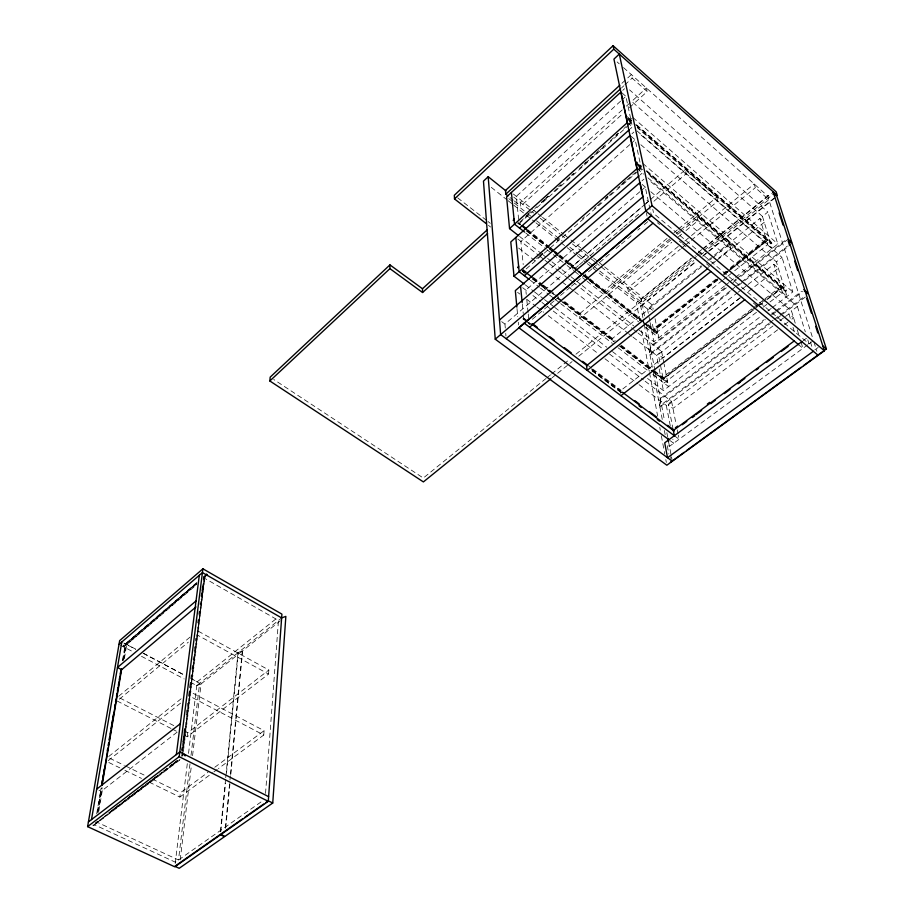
<?xml version="1.0" encoding="UTF-8"?>
<svg xmlns="http://www.w3.org/2000/svg" width="914" height="914" viewBox="0 0 914 914"><rect width="100%" height="100%" fill="white"/><g stroke="black" fill="none" stroke-linecap="round" stroke-linejoin="round"><path stroke-width="0.69" stroke-dasharray="4.57 3.43" d="M642.908 317.649L640.783 306.487L641.251 299.198L695.326 255.28M730.343 290.789L649.808 353.912L650.334 346.555L726.127 286.905M652.345 367.268L649.98 354.826L650.505 347.469L726.367 287.807M265.54 793.421L278.473 620.423L204.313 578.128L182.846 750.348M263.746 735.039L264.089 730.674L190.032 691.692L189.484 696.057L263.746 735.039L218.4 768.571M268.522 674.064L268.842 670.008L197.618 630.843L197.104 634.899L268.522 674.064L187.29 736.764L183.531 734.845M768.685 323.567L659.702 405.976L660.296 398.561L764.264 319.603M662.262 419.412L659.897 406.97L660.491 399.544L765.669 319.717M670.75 458.565L671.082 454.829M225.347 828.164L229.814 781.424M229.951 780.008L230.351 775.758M230.488 774.341L242.279 651.099L238.006 652.699L226.284 772.044M225.712 827.913L229.905 783.995M230.854 774.078L242.61 650.825L280.312 620.8M220.423 831.717L225.587 779.151M225.724 777.734L226.146 773.473M220.788 831.466L225.53 783.149M226.501 773.21L238.337 652.436L242.61 650.825M189.998 763.864L178.504 859.983L96.987 822.166M191.015 755.387L199.629 683.295L190.832 678.622M180.207 859.857L191.392 765.544M192.557 755.695L201.08 683.901L242.279 651.099M175.202 863.479L187.347 763.247M188.535 753.41L197.207 681.844L277.456 617.693M149.188 782.144L179.864 797.077L180.389 792.769L207.912 772.364M187.29 736.764L187.781 732.742L268.842 670.008M181.635 751.228L182.16 747.001M182.869 741.345L183.76 734.296M183.931 732.879L184.457 728.641M186.228 714.531L187.119 707.47M187.29 706.054L187.644 703.232M188.535 696.182L189.415 689.122M189.586 687.705L190.123 683.466M190.832 677.822L191.186 675M191.894 669.356L192.42 665.118M193.128 659.474L193.482 656.652M194.191 651.008L194.716 646.769M195.425 641.125L195.779 638.303M197.721 622.765L198.075 619.943M198.784 614.299L199.138 611.477M200.029 604.417L200.383 601.595M201.091 595.951L201.446 593.129M202.143 587.485L202.497 584.652M181.932 749.926L182.286 747.126M182.457 745.721L184.571 728.892M201.137 596.568L201.64 592.523M201.811 591.164L202.657 584.412M181.692 756.301L182.217 752.062M182.389 750.645L204.096 576.585L204.793 576.985L182.492 756.278M182.149 755.992L182.674 751.754M183.428 751.171L205.01 577.534L204.073 577.008M97.947 812.9L102.174 787.731M123.676 659.668L126.258 644.279L123.824 643.022M98.861 810.981L102.608 788.599M124.395 658.548L126.738 644.564L135.535 649.237M92.702 825.079L93.731 825.548L93.902 824.519L175.362 862.199L262.786 800.733M196.693 583.909L123.904 646.986L196.727 584.629M96.69 813.826L100.928 788.656M122.602 659.999L125.195 644.621L126.109 645.101M97.33 811.723L101.328 787.959M122.75 660.696L125.572 643.924L196.567 583.041M97.718 812.066L101.614 788.119M123.002 660.868L125.824 644.084M621.908 83.3L631.357 74.605L632.145 78.136L647.215 91.549L627.198 109.68M621.703 87.733L623.794 85.813M624.833 84.853L632.145 78.136M622.765 90.36L624.57 88.715M620.629 101.134L516.296 196.361L518.844 221.428M621.68 100.174L625.896 96.324L631.346 121.848L627.107 125.664M622.228 109.92L520.374 202.405L520.763 206.107L622.982 113.507M626.433 106.104L630.637 102.288M629.243 120.888L632.02 118.386M629.312 122.202L631.425 120.294L629.449 122.83M527.789 214.459L532.028 210.643M541.579 202.063L544.767 199.195M545.818 198.247L547.943 196.339M558.557 186.81L560.67 184.902M571.284 175.362L573.409 173.454M584.012 163.926L586.137 162.018M590.375 158.202L592.501 156.294M596.739 152.478L598.864 150.57M603.103 146.754L605.228 144.846M615.842 135.318L617.955 133.41M520.043 221.862L524.282 218.058M525.344 217.109L530.646 212.345M534.884 208.529L536.998 206.621M541.248 202.817L544.424 199.96M545.487 199.001L548.663 196.144M553.964 191.38L561.379 184.719M566.68 179.955L574.106 173.283M579.407 168.53L588.947 159.95M590.01 159.002L593.186 156.145M594.249 155.186L605.902 144.709M610.141 140.905L618.629 133.284M623.931 128.52L626.044 126.612M519.072 223.69L628.341 125.549M629.403 124.601L631.528 122.693L632.431 126.932L630.317 128.828M631.974 133.764L633.848 132.096M629.895 144.549L520.877 241.433L523.219 264.546M630.957 143.612L635.196 139.842L641.102 167.525L636.841 171.249M638.989 166.874L640.931 165.183M639.057 167.81L641.194 165.937L636.852 162.224M638.121 169.444L641.342 166.622M540.083 255.349L542.219 253.486M557.163 240.428L559.299 238.565M605.205 198.464L607.342 196.601M622.285 183.543L625.484 180.744M638.292 169.558L640.428 167.696L640.234 166.782M536.575 258.811L538.712 256.948M539.774 256.011L542.973 253.224M582.435 218.754L584.572 216.892M594.169 208.506L596.305 206.644M597.368 205.707L601.641 201.983M605.902 198.258L608.039 196.396M609.101 195.47L613.374 191.734M617.636 188.01L619.772 186.148M620.835 185.222L631.505 175.899M632.568 174.974L635.767 172.175M638.098 171.226L523.871 270.932L524.11 273.297M639.16 170.301L641.297 168.439L642.279 173.032L640.143 174.905M641.948 180.869L643.924 179.167M639.903 191.7L525.824 290.115L526.247 294.331M640.977 190.775L645.284 187.062L651.419 215.795M196.853 582.458L123.139 645.672L124.041 646.152M203.354 576.871L206.61 574.083M122.99 646.506L196.864 583.189M203.285 577.682L206.507 574.929M125.938 644.141L197.036 583.201M203.194 578.334L206.45 575.546M203.148 579.122L205.284 577.294M578.425 265.597L573.032 270.201L572.472 266.203L642.965 205.936M644.05 205.01L649.477 200.372M650.562 199.446L685.271 169.787L716.759 197.173L717.833 201.091L682.964 229.974M505.282 328.057L504.951 324.082L645.124 204.279M646.198 203.354L648.357 201.514L645.592 199.195M579.51 264.683L583.817 261.004M584.891 260.09L589.21 256.411M590.284 255.486L601.069 246.3M602.143 245.375L606.462 241.696M607.536 240.782L622.628 227.906M623.714 226.992L628.021 223.313M629.106 222.388L638.806 214.116M653.898 201.251L686.243 173.671L685.271 169.787M532.325 319.294L554.067 300.912M555.164 299.986L559.505 296.319M560.59 295.393L570.382 287.122M571.467 286.196L575.82 282.517M576.905 281.603L581.258 277.925M582.344 277.011L592.123 268.727M593.209 267.813L598.647 263.209M599.733 262.295L611.695 252.184M616.047 248.505L620.389 244.826M621.486 243.912L633.436 233.79M637.789 230.111L639.96 228.283M644.313 224.604L649.751 220M670.967 239.902L604.508 294.959L603.846 290.938L668.522 237.229M674.006 232.67L677.297 229.94M678.394 229.037L716.759 197.173M669.745 238.977L579.225 314.028L579.83 318.346L671.79 242.301M676.28 233.55L679.559 230.831M680.644 229.928L697.005 216.367L729.589 244.187L730.743 248.437L718.587 258.194M189.963 637.184L117.826 696.982L174.037 725.716M677.514 234.487L681.867 230.876M119.346 699.199L188.341 642.142M678.359 236.875L681.638 234.155M686.026 230.534L698.067 220.582L697.005 216.367M678.291 246.403L627.701 288.024L628.398 291.829L641.902 302.591L693.783 260.536M684.894 240.976L690.39 236.452M691.487 235.549L754.187 183.977L755.318 187.678L768.845 199.709L704.831 251.59M628.398 291.829L680.267 249.259M681.376 248.357L684.689 245.638M685.786 244.735L690.207 241.113M691.304 240.211L755.318 187.678M639.823 320.871L636.407 302.648L690.676 258.559M698.376 252.298L701.678 249.625M702.775 248.722L770.902 193.38M696.434 254.378L701.952 249.899M703.06 248.996L771.473 193.425M546.092 378.43L423.319 478.033L273.754 379.493M547.2 377.539L550.514 374.843M551.622 373.952L569.319 359.59M575.957 354.209L696.514 256.4M697.622 255.509L703.152 251.019M704.26 250.116L772.833 194.488M700.41 255.177L703.723 252.493M552.102 377.768L556.546 374.169M557.654 373.278L568.748 364.298M569.856 363.395L572.073 361.601M578.733 356.209L695.234 261.93M703.003 255.646L707.447 252.047M708.556 251.156L774.021 198.178M640.783 306.487L696.102 261.724M702.752 256.354L708.281 251.876M709.39 250.984L775.78 197.275M649.865 321.237L647.478 308.978L701.209 265.723M707.859 260.376L713.388 255.909M714.497 255.017L759.888 218.457L764.264 222.296L716.656 260.49M637.047 130.942L772.273 248.38L762.447 216.378L767.84 212.037L629.552 89.88M701.781 266.568L611.706 339.06L612.231 342.316M709.572 260.296L711.8 258.513M712.909 257.611L729.589 244.187M711.949 263.518L714.154 261.747M707.802 267.596L715.548 261.381M190.466 682.267L196.75 685.603L281.638 617.91M181.132 698.776L107.726 757.283L124.293 765.372M180.561 703.14L106.995 761.613L119.78 767.829M715.925 279.136L653.339 328.823L652.036 322.208M723.739 272.932L725.979 271.15M730.446 267.608L766.206 239.205L759.888 218.457M717.261 279.136L653.521 329.726L654.401 334.238L722.231 280.575M723.979 273.812L729.566 269.379M730.686 268.488L766.469 240.085L767.817 244.506L733.348 271.778M717.787 278.861L653.247 330.068L653.384 330.742L717.958 279.524M723.351 274.44L767.863 239.125L768.068 239.788L729.098 270.693M724.642 274.223L727.99 271.572M718.004 279.753L654.264 330.308L654.081 329.417M724.722 274.44L730.309 270.007M731.429 269.116L767.212 240.736L766.949 239.856M723.34 279.695L726.676 277.056M727.795 276.177L732.24 272.658M647.923 325.315L657.954 333.233L657.132 333.884L657.783 332.33L647.752 324.413M636.807 124.978L771.565 242.347L770.651 243.078L636.018 125.915M771.565 242.347L771.839 243.227L770.913 243.958L637.195 127.629M639.32 330.285L653.853 341.687L724.459 286.048M725.579 285.179L728.915 282.552M730.023 281.672L734.468 278.164M735.587 277.296L777.837 243.992L767.84 212.037M733.931 280.769L736.158 279.01M737.267 278.13L786.314 239.537M733.051 282.54L736.398 279.913M740.866 276.405L787.719 239.548M731.463 289.909L734.822 287.282M735.941 286.402L740.42 282.894M741.528 282.026L787.4 246.072M649.98 354.826L730.583 291.692M738.421 285.545L791.044 244.335M658.126 363.543L656.538 355.432L661.599 351.479L638.052 333.062M647.912 177.842L787.011 296.387L776.409 261.85L782.041 257.451L638.955 133.215M758.232 303.985L662.867 377.254L658.377 354.461L736.855 293.223M737.975 292.343L741.345 289.715M742.465 288.847L746.944 285.351M748.063 284.471L773.85 264.352L778.374 268.236L746.978 292.64M177.11 732.171L101.214 791.307L98.952 790.233M740.134 297.758L620.183 390.986L620.572 393.328M740.249 297.861L662.901 357.98L658.377 354.461M759.351 303.117L763.841 299.666M764.961 298.809L780.67 286.745L773.85 264.352M755.135 307.515L662.764 378.51L662.901 379.23L753.25 309.903M756.255 306.658L782.395 286.653L782.613 287.362L764.55 301.232M754.381 309.035L757.763 306.43M758.894 305.562L763.419 302.1M753.65 309.88L663.815 378.807L663.633 377.848M760.391 304.716L762.63 302.991M767.12 299.541L781.721 288.344L781.436 287.396M756.472 312.314L664.01 383.08L663.05 378.225M763.236 307.138L768.88 302.82M770.011 301.963L782.407 292.469L780.956 287.693M654.093 371.324L667.643 381.755L666.774 382.418L667.449 380.795L655.041 371.221M646.586 170.541L786.211 289.921L785.252 290.652L646.712 172.312M786.211 289.921L786.508 290.869L785.549 291.612L648.003 174.151M95.444 822.92L97.718 821.183M112.433 809.964L115.838 807.37M116.969 806.514L126.029 799.601M127.16 798.733L130.565 796.151M131.696 795.283L135.089 792.689M136.22 791.832L139.625 789.239M140.756 788.382L144.149 785.789M145.28 784.92L148.685 782.338M149.816 781.47L153.209 778.877M154.34 778.02L157.745 775.426M158.876 774.558L162.269 771.976M163.412 771.108L172.472 764.195M173.603 763.339L176.996 760.745M108.526 813.014L157.105 775.975M169.536 766.503L172.929 763.921M174.06 763.064L177.453 760.471M95.033 823.651L98.426 821.069M99.546 820.212L102.939 817.63M104.07 816.762L162.806 771.999M163.937 771.142L177.499 760.814M647.546 378.453L663.393 390.586L761.076 316.153M767.84 311L771.222 308.418M772.353 307.561L792.826 291.954L782.041 257.451M96.221 823.274L180.047 759.408M93.731 825.548L179.624 760.14M771.05 314.45L774.432 311.88M775.563 311.023L801.555 291.28M772.456 314.565L775.849 311.982M776.98 311.126L802.995 291.383M769.817 322.711L773.221 320.14M774.352 319.272L778.899 315.844M780.03 314.987L803.874 296.959M659.897 406.97L770.102 323.682M776.911 318.529L781.459 315.09M782.59 314.233L807.588 295.348M670.236 425.673L666.283 405.37L671.562 401.395L644.507 380.75M795.226 323.156L791.478 310.943L797.374 306.498L649.134 180.229M673.115 429.431L668.283 404.856L773.004 325.921M779.825 320.78L784.383 317.341M785.514 316.484L788.931 313.913L793.603 317.855L789.045 321.271M777.665 329.817L672.955 408.409L668.283 404.856M784.498 324.687L787.914 322.128M214.79 767.257L264.089 730.674M179.864 797.077L212.733 772.764M213.865 771.919L217.269 769.405M803.018 340.808L806.445 338.271M807.77 344.795L669.459 446.363L667.563 444.947M808.913 343.95L813.483 340.591M814.74 349.959L818.19 347.446M196.75 685.603L201.08 683.901M124.898 770.319L141.51 778.408M125.572 766.001L145.966 775.963M152.341 779.071L180.389 792.769M117.152 701.015L171.009 728.458M172.255 729.098L177.27 731.657M184.034 730.834L187.781 732.742M124.658 643.296L135.912 649.271M143.418 653.259L184.697 675.195M190.946 678.519L197.207 681.844M143.075 653.247L184.548 675.286M120.26 645.056L132.793 651.705M141.487 656.309L184.205 678.953M501.672 321.648L504.951 324.082M670.259 440.719L673.675 443.267L672.875 439.211M674.349 435.704L679.113 439.268L678.302 435.247M588.239 365.611L591.644 368.171M592.775 369.016L621.143 390.347M523.688 318.015L528.223 321.42M591.792 369.199L621.303 391.375M523.825 318.609L530.623 323.716M591.884 369.736L621.737 392.175M528.383 322.745L530.668 324.459M592.226 370.684L621.863 392.951M522.785 318.78L526.19 321.328M527.321 322.185L529.594 323.887M592.032 370.776L621.543 392.929M517.598 292.354L519.872 294.079M526.681 299.255L535.764 306.167M536.895 307.024L543.704 312.2M548.24 315.65L598.179 353.615M604.988 358.791L637.903 383.811M639.046 384.668L666.283 405.37M522.659 287.704L528.452 292.126M532.953 295.565L540.848 301.586M541.968 302.443L546.481 305.893M547.612 306.75L552.113 310.189M553.244 311.046L603.948 349.765M609.581 354.072L643.387 379.881M525.299 284.86L533.228 290.926M534.359 291.795L543.419 298.729M544.55 299.598L549.074 303.06M550.205 303.928L553.598 306.521M554.729 307.39L606.805 347.251M612.46 351.593L643.022 374.991M530.394 280.312L539.386 287.225M540.505 288.093L548.366 294.148M549.497 295.005L553.987 298.467M555.118 299.324L559.608 302.785M560.728 303.654L612.414 343.401M618.035 347.72L648.38 371.061M652.87 374.512L668.602 386.611L664.101 364.035M522.911 269.322L526.487 272.086M533.262 277.308L542.276 284.254M543.407 285.134L558.066 296.433M564.829 301.654L615.579 340.785M621.212 345.138L653.91 370.353M523.014 270.27L525.459 272.155M533.365 278.244L541.259 284.334M542.39 285.202L551.416 292.16M552.547 293.04L557.06 296.513M563.824 301.734L614.608 340.876M621.371 346.098L652.973 370.444M522.054 270.076L525.63 272.829M533.308 278.747L553.576 294.365M558.077 297.838L614.711 341.482M620.355 345.823L666.58 381.458M522.123 270.784L525.504 273.389M532.256 278.587L540.14 284.665M541.271 285.534L553.656 295.073M558.168 298.547L561.539 301.152M562.67 302.02L614.471 341.927M620.103 346.269L662.901 379.23M522.34 271.172L524.602 272.909M532.496 278.987L540.403 285.077M541.522 285.945L550.548 292.903M557.323 298.113L560.705 300.717M561.836 301.586L613.74 341.573M619.384 345.915L653.236 371.987M654.355 372.855L666.774 382.418M457.697 197.881L486.911 220.662M488.03 221.531L490.281 223.29M518.638 248.06L536.575 262.032M543.304 267.265L569.091 287.339M570.21 288.218L573.569 290.835M574.7 291.703L627.392 332.73M628.512 333.61L631.871 336.226M632.991 337.095L656.538 355.432M488.442 225.347L490.635 227.049M517.838 239.057L538.243 255.006M539.363 255.886L543.841 259.393M544.973 260.273L548.331 262.901M549.451 263.78L557.3 269.916M558.431 270.795L567.4 277.81M568.519 278.69L573.009 282.197M574.129 283.077L576.368 284.825M580.858 288.333L632.442 328.674M633.562 329.554L636.932 332.182M519.609 236.486L540.871 253.144M541.991 254.023L546.458 257.531M547.577 258.411L550.936 261.038M552.056 261.907L561.002 268.922M562.121 269.801L569.959 275.937M571.079 276.816L575.546 280.324M576.665 281.192L581.144 284.7M582.264 285.579L633.722 325.91M525.699 232.944L545.841 248.791M546.96 249.671L565.983 264.649M567.103 265.528L576.048 272.578M576.288 272.76L578.459 274.463M582.766 277.856L586.125 280.495M587.142 281.295L638.715 321.888M645.433 327.178L658.857 337.746L655.064 318.689M518.455 222.399L520.683 224.159M527.367 229.437L549.657 247.02M550.776 247.9L554.124 250.539M555.232 251.419L558.58 254.058M559.688 254.937L568.611 261.975M569.73 262.855L575.294 267.254M585.326 275.171L588.673 277.81M589.793 278.679L641.057 319.135M518.535 223.279L520.774 225.038M527.458 230.317L548.651 247.02M549.771 247.9L553.119 250.539M554.227 251.419L558.694 254.937M559.814 255.817L567.617 261.975M568.737 262.855L577.659 269.893M584.343 275.171L588.81 278.69M589.918 279.57L646.804 324.436M572.472 266.203L580.31 272.383M581.441 273.263L585.92 276.805M587.039 277.685L603.846 290.938M517.324 222.902L519.552 224.661M527.355 230.808L586.4 277.365M587.519 278.244L656.949 332.982M526.315 230.591L545.258 245.523M549.714 249.042L553.061 251.67M554.181 252.55L557.517 255.189M558.637 256.069L567.548 263.095M568.668 263.975L576.471 270.121M577.591 271.001L582.047 274.52M583.155 275.4L642.234 321.957M643.353 322.836L653.384 330.742M526.635 231.048L547.829 247.751M548.948 248.631L557.86 255.657M558.98 256.537L576.825 270.601M577.945 271.481L587.976 279.387M589.096 280.267L639.286 319.82M647.089 325.978L657.132 333.884M508.812 198.646L513.245 202.177M514.354 203.068L526.555 212.768M527.664 213.659L531 216.298M536.541 220.72L562.053 241.01M569.822 247.191L577.591 253.372M578.699 254.252L587.576 261.313M588.685 262.192L593.117 265.723M594.226 266.614L598.67 270.144M599.778 271.024L647.478 308.978M491.286 187.347L506.904 199.766M508.024 200.657L512.491 204.199M513.611 205.09L534.816 221.942M535.935 222.822L566.074 246.769M567.194 247.66L576.128 254.755M577.237 255.646L586.171 262.741M587.291 263.62L591.746 267.174M592.866 268.053L636.407 302.648M513.691 197.07L533.639 212.985M540.288 218.286L560.248 234.213M561.356 235.092L564.681 237.743M572.438 243.935L594.614 261.632M595.722 262.512L600.155 266.054M601.263 266.934L641.171 298.775L644.667 316.987M652.459 310.246L649.18 307.63L649.957 311.605M510.081 197.595L513.28 200.155M514.354 201L520.763 206.107M513.36 194.019L532.496 209.306M533.605 210.197L536.929 212.859M538.049 213.739L541.374 216.401M542.482 217.292L563.561 234.133M564.681 235.024L592.421 257.177M593.529 258.068L597.962 261.61M599.081 262.501L603.514 266.043M604.622 266.934L652.345 305.059L653.156 309.149M798.196 344.361L802.949 348.325L801.361 343.15M657.417 222.753L659.588 224.581M679.228 240.999L681.398 242.816M682.495 243.73L686.86 247.374M706.488 263.792L708.67 265.62M753.376 303.014L757.74 306.658M642.108 184.377L646.484 188.078M650.814 191.746L791.478 310.943M646.735 171.238L782.613 287.362M637.047 163.138L642.462 167.765M646.792 171.466L786.508 290.869M636.978 163.994L642.382 168.61M636.087 163.983L642.588 169.536M637.047 168.576L643.57 174.128M642.862 163.492L792.826 291.954M631.174 136.369L636.544 141.019M640.851 144.732L776.409 261.85M627.392 122.556L632.751 127.217M627.244 116.649L631.517 120.374M635.87 124.67L768.068 239.788M628.489 118.42L631.7 121.219M635.973 124.944L771.839 243.227M626.319 117.483L631.711 122.168M627.575 119.254L632.922 123.904M632.945 117.552L777.837 243.992M621.954 92.862L627.404 97.661M762.447 216.378L631.688 101.42L646.381 87.984L647.215 91.549M617.121 61.935L619.235 63.82M623.485 67.59L767.68 195.996L812.58 337.746M813.906 341.927L816.865 351.284M810.41 341.927L812.078 347.274M797.374 306.498L805.303 331.839M807.805 339.837L809.05 343.847L653.659 213.465L652.767 209.317M797.259 329.771L799.384 336.695M788.931 313.913L790.576 319.294M793.032 327.383L794.666 332.765M630.511 121.128L630.694 121.962M646.392 213.088L647.032 216.138M661.599 351.479L663.827 362.641M671.562 401.395L676.211 424.747M677.24 429.877L678.039 433.91M650.14 322.608L653.853 341.687M659.177 368.948L663.393 390.586M646.541 326.789L664.524 420.634M666.843 432.71L667.643 436.858M668.557 441.645L672.316 461.25M643.17 319.043L643.97 323.225M644.233 324.619L649.808 353.912M653.396 372.798L659.702 405.976M664.364 430.483L665.152 434.63M667.266 445.701L668.842 454.007M641.651 330.674L649.271 371.324M649.534 372.718L657.669 416.167M659.771 427.375L660.296 430.174M661.348 435.784L664.764 454.007M665.815 459.605L666.329 462.415M526.818 299.952L528.098 312.599M528.246 314.005L528.955 321.031M529.069 322.059L529.32 324.63M522.305 303.939L523.242 313.536M523.379 314.919L523.928 320.574M516.993 308.486L517.758 316.735M518.272 322.219L518.535 324.973M505.728 333.37L505.945 336.021"/><path stroke-width="1.37" d="M389.924 268.647L389.947 264.889L422.474 288.744L422.554 292.514L389.924 268.647L269.836 380.978L423.388 481.918L550.993 378.659M242.667 818.784L220.514 834.299L224.901 836.413L272.738 803.029L285.853 616.39L281.638 617.91L202.428 572.598L119.003 644.393M268.27 801.327L281.912 614.128L202.908 568.816L119.654 640.634L87.607 826.622L174.803 866.815L268.27 801.327L179.178 756.689L87.607 826.622M269.836 380.978L270.19 377.139L389.947 264.889M184.354 754.256L184.228 755.307L185.268 755.832L185.405 754.781M206.507 574.929L206.61 574.083L207.432 575.454M179.178 756.689L202.908 568.816M176.345 754.587L199.321 575.283M101.877 783.058L102.345 780.259M102.814 777.46L103.293 774.672M103.762 771.873L104.23 769.074M107.292 750.897L107.761 748.098M108.24 745.298L108.709 742.511M109.177 739.712L109.646 736.913M110.114 734.113L110.594 731.314M111.062 728.527L111.531 725.727M111.999 722.928L112.479 720.129M112.948 717.33L113.416 714.542M114.593 707.55L115.061 704.751M115.541 701.952L116.009 699.153M116.478 696.365L116.946 693.566M117.426 690.767L117.895 687.968M118.363 685.169L118.831 682.381M119.3 679.582L119.78 676.783M120.248 673.984L120.717 671.184M101.808 785.16L107.921 748.794M108.389 746.007L108.857 743.208M109.337 740.409L121.334 669.094M102.082 785.332L121.596 669.254M91.491 819.607L121.825 641.959M613.066 45.7L613.797 49.162L777.346 195.482L776.146 191.791L613.066 45.7L454.327 195.253L454.498 198.932L486.259 223.644M454.498 198.932L613.797 49.162M505.922 190.877L488.19 176.722L483.472 181.143L495.239 339.197L666.854 465.215L824.371 350.759L773.05 191.632M619.818 85.23L505.465 190.5L505.808 194.191L507.944 195.893M505.808 194.191L620.663 88.692M620.972 92.006L506.584 196.887L509.544 228.603L518.489 235.618M422.474 288.744L487.299 229.791M422.554 292.514L487.585 233.516M513.988 218.88L513.257 220.503L514.079 219.76M509.544 228.603L627.392 122.556L621.257 93.342M519.518 228.077L629.266 129.765M518.604 265.997L517.827 267.699L518.695 266.945M635.893 163.069L636.852 162.224M636.087 163.983L637.047 163.138M513.988 276.199L637.047 168.576L630.089 135.443L510.789 241.959L513.988 276.199L524.168 283.991M524.35 275.674L639.069 175.831M499.49 320.014L642.839 196.876M495.239 339.197L652.048 205.696L619.292 54.086L613.934 59.102L645.81 211.008L818.133 355.295M196.03 600.932L117.472 667.494L121.653 669.676L195.984 606.953M651.625 215.19L518.786 327.715L669.117 439.874M506.162 338.671L651.374 215.681M529.583 327.201L652.996 223.176M707.516 268.693L586.525 365.703L587.176 370.364L710.886 271.492M96.69 789.159L180.298 723.717M620.949 395.682L744.75 299.758M88.407 821.972L179.772 751.959L268.613 796.631M675.4 427.741L677.685 426.05M707.333 404.068L709.618 402.377M794.346 340.876L673.321 430.471L674.349 435.704M682.267 424.736L686.814 421.365M695.92 414.625L701.609 410.42M710.715 403.68L715.262 400.309M724.368 393.58L730.058 389.364M738.032 383.469L744.853 378.419M756.244 369.999L758.517 368.308M766.48 362.412L773.313 357.363M781.276 351.467L788.108 346.417M692.378 417.549L694.663 415.859M738.044 383.766L740.329 382.075M801.864 341.653L664.707 442.822L667.517 457.708L813.346 351.273M670.419 462.301L684.186 452.304M686.471 450.636L801.167 367.279M803.463 365.611L826.393 348.942L808.73 294.491L805.051 291.315M244.998 817.15L263.643 804.08M265.974 802.446L268.305 800.813L272.738 803.029M672.316 461.25L500.644 334.593L488.19 176.722M524.179 323.145L674.555 435.864M532.656 323.819L537.192 327.223M549.668 336.603L554.215 340.019M564.418 347.697L571.227 352.815M582.572 361.338L587.108 364.755M634.75 400.583L639.286 403.988M649.5 411.666L656.309 416.784M667.643 425.318L673.321 429.58M531.628 323.979L587.256 365.783M622.445 392.232L674.109 431.065L673.904 430.026M638.966 405.793L641.24 407.495M657.2 419.492L659.485 421.194M529.263 279.456L519.152 271.675L515.816 237.469M526.59 273.023L532.234 277.376M524.579 232.065L514.502 224.136L511.406 192.466M522.911 225.918L526.258 228.557M521.883 225.918L526.35 229.437M647.558 218.64L798.573 344.669M652.048 205.696L824.371 350.759M822.589 345.732L826.393 348.942M803.817 289.567L808.41 293.52L792.164 243.455L788.611 240.336M788.314 239.445L791.878 242.564L776.877 196.373L772.581 192.534M779.128 212.882L783.058 225.095M788.154 240.908L789.456 244.952M794.677 261.175L797.728 270.635M806.685 298.49L811.392 313.079M815.665 326.355L817.802 332.982M642.896 196.441L639.983 182.583L515.325 290.629L516.867 307.115M667.906 438.24L668.557 441.645M520.557 286.093L522.168 302.568M220.148 834.562L174.86 866.301L179.201 868.3L224.524 836.664L220.148 834.562"/></g></svg>
